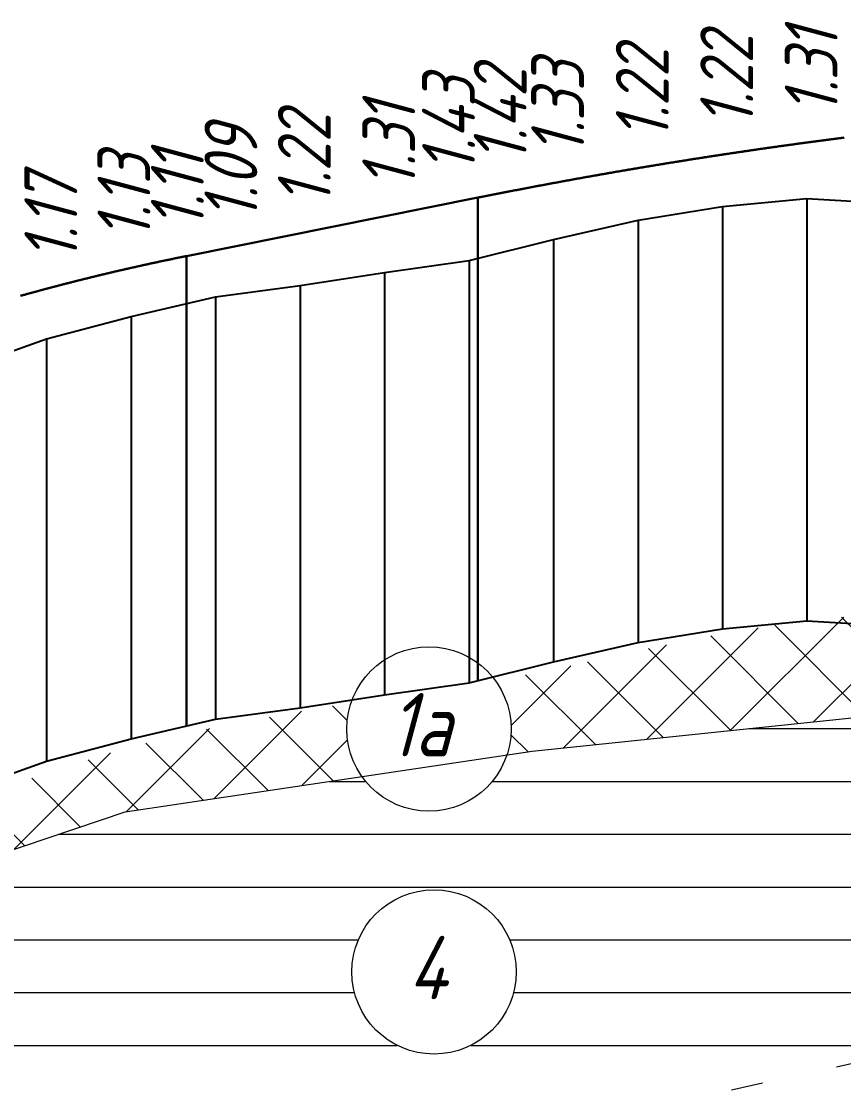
# Model space of a CAD drawing. Extents: x 2172 to 5772, y -842 to -248.
# Drawn here: x 3543.4 to 3582.3, y -482.2 to -431.9 of the extents above; entities that cross this region are included whole.
import ezdxf

# ---------------------------------------------------------------- set-up
doc = ezdxf.new("R2010")
doc.units = 0
doc.header["$MEASUREMENT"] = 0
doc.linetypes.add('CONTI', pattern=[0])
doc.linetypes.add('STROT', pattern=[1.7, 0.5, -1.2])
doc.layers.add('геология', color=7, linetype='CONTINUOUS', lineweight=20)
doc.layers.add('КРАСНЫЙ_ПРОФИЛЬ', color=1, linetype='CONTINUOUS', lineweight=30)
doc.layers.add('РАБОЧИЕ_ОТМЕТКИ', color=1, linetype='CONTINUOUS')
doc.layers.add('ЧЕРНЫЙ_ПРОФИЛЬ', color=7, linetype='CONTINUOUS')
doc.styles.add('ГОСТ', font='gost.TTF', dxfattribs={"oblique": 15, "height": 1})

msp = doc.modelspace()

# ---------------------------------------------------------------- hatches: boundary and pattern name
at = {"layer": 'геология', "linetype": 'Continuous'}
h = msp.add_hatch(dxfattribs=at)
h.set_pattern_fill('ANSI37', color=1, scale=20, style=0)
h.set_pattern_definition([(45, (2171.595959244836, -930.3739942693574), (-1.767766952966369, 1.767766952966369), []), (135, (2171.595959244836, -930.3739942693574), (-1.767766952966369, -1.767766952966369), [])])
h.paths.add_polyline_path([(3405.266979244836, -478.1816899998212), (3404.595959244836, -478.1330410498208), (3400.595959244836, -477.873041049821), (3396.595959244836, -477.7130410498212), (3396.595959244836, -486.3624414353653), (3405.266979244836, -485.2541899998209)])
h.paths.add_polyline_path([(3402.130971975199, -482.3379648031464), (3403.130971975199, -480.3379648031464), (3404.130971975199, -482.3379648031464)], flags=16)
h.paths.add_polyline_path([(3440.595959244836, -480.663041049821), (3436.595959244836, -480.643041049821), (3432.595959244836, -480.453041049821), (3428.595959244836, -480.2130410498212), (3424.595959244836, -479.8630410498208), (3420.595959244836, -479.4430410498207), (3416.595959244836, -479.183041049821), (3412.595959244836, -478.8130410498206), (3408.595959244836, -478.4230410498212), (3407.266979244836, -478.3266899998207), (3407.266979244836, -485.2541899998209), (3409.283704569588, -485.4767397499209), (3425.711407080658, -483.1588145671813)])
edge = h.paths.add_edge_path()
edge.add_arc((3443.903387339326, -483.4551840142339), 3.890410880645049, 132.660726402441, 180.0000000000017, ccw=False)
edge.add_line((3441.267027994384, -480.5942565029923), (3440.595959244836, -480.663041049821))
edge.add_line((3440.595959244836, -480.663041049821), (3425.711407080658, -483.1588145671813))
edge.add_line((3425.711407080658, -483.1588145671813), (3409.283704569588, -485.4767397499209))
edge.add_line((3409.283704569588, -485.4767397499209), (3420.784527473183, -486.7458789984448))
edge.add_line((3420.784527473183, -486.7458789984448), (3435.887831735205, -487.42003160069))
edge.add_line((3435.887831735205, -487.42003160069), (3442.449603800145, -487.0637585584891))
edge.add_arc((3443.903387339325, -483.4551840142339), 3.890410880644605, 180.0000000000008, 248.0570127374182, ccw=False)
edge = h.paths.add_edge_path()
edge.add_line((3464.948359244836, -478.887183049821), (3464.595959244836, -478.9030410498208))
edge.add_line((3464.595959244836, -478.9030410498208), (3460.595959244836, -479.3330410498211))
edge.add_line((3460.595959244836, -479.3330410498211), (3456.595959244836, -479.4230410498212))
edge.add_line((3456.595959244836, -479.4230410498212), (3452.595959244836, -479.6030410498211))
edge.add_line((3452.595959244836, -479.6030410498211), (3448.595959244836, -479.873041049821))
edge.add_line((3448.595959244836, -479.873041049821), (3445.918600629797, -480.1273901182499))
edge.add_arc((3443.903387339325, -483.4551840142335), 3.89041088064461, -7.617018127348274e-12, 58.802145706168574, ccw=False)
edge.add_arc((3443.903387339325, -483.4551840142345), 3.890410880644595, -61.841338698212326, 7.503331289626658e-12, ccw=False)
edge.add_line((3445.739329752336, -486.8851420717547), (3464.948359244836, -485.8421830498191))
edge.add_line((3464.948359244836, -485.8421830498191), (3464.948359244836, -478.887183049821))
h.paths.add_polyline_path([(3461.812351975199, -481.8904225330361), (3462.812351975199, -479.8904225330361), (3463.812351975199, -481.8904225330361)], flags=16)
h.paths.add_polyline_path([(3500.16716671681, -481.8014260150885), (3501.184682013046, -481.5816357129615), (3484.599211183237, -479.8839649782312), (3470.595959244836, -478.6580410498209), (3468.595959244836, -478.7230410498209), (3466.948359244836, -478.7971830498209), (3466.948359244836, -485.8421830498191), (3481.99119701448, -484.7836908851532)])
h.paths.add_polyline_path([(3525.200219244836, -476.3941144998207), (3525.200219244836, -473.6116144998209), (3524.595959244836, -473.7430410498209), (3520.595959244836, -474.4230410498212), (3516.595959244836, -474.703041049821), (3512.595959244836, -474.913041049821), (3508.595959244836, -475.2430410498209), (3504.595959244836, -475.913041049821), (3500.595959244836, -476.5930410498208), (3496.595959244836, -477.1130410498208), (3492.595959244836, -477.3630410498208), (3488.595959244836, -477.4830410498207), (3484.595959244836, -477.873041049821), (3480.595959244836, -478.3330410498211), (3476.595959244836, -478.4730410498209), (3472.595959244836, -478.5930410498208), (3470.595959244836, -478.6580410498209), (3484.599211183237, -479.8839649782312), (3501.184682013046, -481.5816357129615)])
edge = h.paths.add_edge_path()
edge.add_line((3548.314092563063, -469.3140602565363), (3559.52575637998, -467.6440213621786))
edge.add_arc((3562.697113533048, -465.3906260067379), 3.890410880644604, 179.9999999999992, 215.3955478876504, ccw=False)
edge.add_arc((3562.697113533047, -465.3906260067357), 3.89041088064414, 161.1488698633117, 180.0000000000318, ccw=False)
edge.add_line((3559.015379247028, -464.1335939994319), (3556.595959244836, -464.5630410498211))
edge.add_line((3556.595959244836, -464.5630410498211), (3552.595959244836, -465.3030410498209))
edge.add_line((3552.595959244836, -465.3030410498209), (3548.595959244836, -466.2130410498212))
edge.add_line((3548.595959244836, -466.2130410498212), (3544.595959244836, -467.4730410498209))
edge.add_line((3544.595959244836, -467.4730410498209), (3540.595959244836, -468.8830410498213))
edge.add_line((3540.595959244836, -468.8830410498213), (3536.595959244836, -470.4230410498212))
edge.add_line((3536.595959244836, -470.4230410498212), (3532.595959244836, -471.7930410498211))
edge.add_line((3532.595959244836, -471.7930410498211), (3528.595959244836, -472.873041049821))
edge.add_line((3528.595959244836, -472.873041049821), (3526.200219244836, -473.3941144998207))
edge.add_line((3526.200219244836, -473.3941144998207), (3527.200219244836, -473.3941144998207))
edge.add_line((3527.200219244836, -473.3941144998207), (3527.200219244836, -476.3941144998207))
edge.add_line((3527.200219244836, -476.3941144998207), (3548.314092563063, -469.3140602565363))
edge = h.paths.add_edge_path()
edge.add_line((3585.881899244836, -460.5316745498212), (3586.881899244836, -460.5316745498212))
edge.add_line((3586.881899244836, -460.5316745498212), (3584.595959244836, -459.9030410498208))
edge.add_line((3584.595959244836, -459.9030410498208), (3580.595959244836, -460.2330410498207))
edge.add_line((3580.595959244836, -460.2330410498207), (3576.595959244836, -460.873041049821))
edge.add_line((3576.595959244836, -460.873041049821), (3572.595959244836, -461.6730410498212))
edge.add_line((3572.595959244836, -461.6730410498212), (3568.595959244836, -462.5830410498211))
edge.add_line((3568.595959244836, -462.5830410498211), (3565.827963166865, -463.0812803438557))
edge.add_arc((3562.697113533048, -465.3906260067365), 3.890410880644608, -2.091837814077735e-11, 36.412852577754904, ccw=False)
edge.add_arc((3562.697113533047, -465.3906260067403), 3.890410880645504, -18.451092617890993, 3.5981884138891473e-11, ccw=False)
edge.add_line((3566.387534571732, -466.6219218190772), (3567.585893768735, -466.4434196358961))
edge.add_line((3567.585893768735, -466.4434196358961), (3585.881899244836, -464.5316745498212))
edge.add_line((3585.881899244836, -464.5316745498212), (3585.881899244836, -460.5316745498212))
h.paths.add_polyline_path([(3634.595959244836, -458.3480410498209), (3632.595959244836, -458.4630410498212), (3628.595959244836, -458.683041049821), (3624.595959244836, -458.9830410498207), (3620.595959244836, -459.0430410498211), (3616.595959244836, -459.0130410498209), (3612.595959244836, -459.0530410498209), (3608.595959244836, -458.8030410498209), (3604.595959244836, -458.9830410498207), (3600.595959244836, -459.0230410498211), (3596.595959244836, -459.1330410498213), (3592.595959244836, -459.913041049821), (3588.595959244836, -461.0030410498211), (3587.881899244836, -460.8066745498209), (3587.881899244836, -464.5316745498208), (3597.88417471176, -463.5186321709371), (3610.13813682649, -463.4158389539007)])
h.paths.add_polyline_path([(3645.467619244837, -457.6543244498207), (3644.595959244836, -457.663041049821), (3640.595959244836, -457.8630410498208), (3636.595959244836, -458.2330410498207), (3634.595959244836, -458.3480410498209), (3610.13813682649, -463.4158389539007), (3645.467619244837, -467.6443244498209)])
edge = h.paths.add_edge_path(flags=16)
edge.add_arc((3638.824192431525, -462.307321337234), 3.890410880644595, 0, 360)
h.paths.add_polyline_path([(3706.049759244836, -458.3584620498209), (3704.595959244836, -458.2930410498211), (3700.595959244836, -458.143041049821), (3696.595959244836, -458.0030410498211), (3692.595959244836, -457.893041049821), (3688.595959244836, -458.0630410498211), (3684.595959244836, -458.0330410498209), (3680.595959244836, -457.893041049821), (3676.595959244836, -458.0230410498211), (3672.595959244836, -458.163041049821), (3668.595959244836, -458.183041049821), (3664.595959244836, -458.0830410498211), (3660.595959244836, -458.1130410498208), (3656.595959244836, -457.953041049821), (3652.595959244836, -457.663041049821), (3648.595959244836, -457.623041049821), (3647.467619244837, -457.6343244498212), (3647.467619244837, -467.6443244498209), (3706.049759244836, -467.403462049821)])
edge = h.paths.add_edge_path(flags=16)
edge.add_arc((3683.60395167425, -462.7801484565994), 3.890410880644595, 0, 360)
h.paths.add_polyline_path([(3720.595959244836, -459.0930410498208), (3716.595959244836, -458.8230410498209), (3712.595959244836, -458.6930410498207), (3708.595959244836, -458.4730410498209), (3708.049759244836, -458.448462049821), (3708.049759244836, -467.403462049821), (3734.614920244831, -466.6760037975619), (3747.858181346719, -465.0015559511012)])
edge = h.paths.add_edge_path()
edge.add_arc((3752.214261147659, -460.6393792551826), 3.890410880643685, 0, 180, ccw=False)
edge.add_arc((3752.214261147659, -460.6393792551833), 3.89041088064414, -85.46142147417572, 1.0913936421275139e-11, ccw=False)
edge.add_line((3752.522110623317, -464.5175908946599), (3763.327421708334, -463.7493780265404))
edge.add_line((3763.327421708334, -463.7493780265404), (3763.327421708334, -463.5741399059898))
edge.add_line((3763.327421708334, -463.5741399059898), (3765.327421708334, -463.5741399059898))
edge.add_line((3765.327421708334, -463.5741399059898), (3765.327421708334, -463.6148610036912))
edge.add_line((3765.327421708334, -463.6148610036912), (3766.253939244836, -463.5413147498211))
edge.add_line((3766.253939244836, -463.5413147498211), (3766.253939244836, -455.7263147498211))
edge.add_line((3766.253939244836, -455.7263147498211), (3764.595959244836, -456.0330410498209))
edge.add_line((3764.595959244836, -456.0330410498209), (3760.595959244836, -456.453041049821))
edge.add_line((3760.595959244836, -456.453041049821), (3756.595959244836, -456.3030410498209))
edge.add_line((3756.595959244836, -456.3030410498209), (3752.595959244836, -456.4230410498212))
edge.add_line((3752.595959244836, -456.4230410498212), (3748.595959244836, -456.893041049821))
edge.add_line((3748.595959244836, -456.893041049821), (3744.595959244836, -457.6030410498211))
edge.add_line((3744.595959244836, -457.6030410498211), (3740.595959244836, -458.6730410498212))
edge.add_line((3740.595959244836, -458.6730410498212), (3736.595959244836, -459.3630410498208))
edge.add_line((3736.595959244836, -459.3630410498208), (3732.595959244836, -459.453041049821))
edge.add_line((3732.595959244836, -459.453041049821), (3728.595959244836, -459.413041049821))
edge.add_line((3728.595959244836, -459.413041049821), (3724.595959244836, -459.393041049821))
edge.add_line((3724.595959244836, -459.393041049821), (3720.595959244836, -459.0930410498208))
edge.add_line((3720.595959244836, -459.0930410498208), (3747.858181346719, -465.0015559511012))
edge.add_line((3747.858181346719, -465.0015559511012), (3752.223461466872, -464.6550433517355))
edge.add_line((3752.223461466872, -464.6550433517355), (3752.214261147659, -464.5297901358272))
edge.add_arc((3752.21426114766, -460.639379255183), 3.89041088064414, 179.9999999999933, 269.9999999999933, ccw=False)
h.paths.add_polyline_path([(3813.72405150612, -455.3820185126356), (3812.595959244836, -455.413041049821), (3808.595959244836, -455.433041049821), (3804.595959244836, -455.2130410498212), (3800.595959244836, -454.8530410498211), (3796.595959244836, -454.4930410498209), (3792.595959244836, -454.183041049821), (3788.595959244836, -454.0030410498211), (3784.595959244836, -453.913041049821), (3780.595959244836, -454.0530410498209), (3776.595959244836, -454.4630410498212), (3772.595959244836, -454.9230410498212), (3768.595959244836, -455.2930410498211), (3767.253939244836, -455.5413147498211), (3768.253939244836, -455.5413147498211), (3768.253939244836, -463.5413147498211), (3780.697040378689, -462.7014000229392)])
edge = h.paths.add_edge_path(flags=16)
edge.add_arc((3782.489552502429, -458.0649566283755), 3.890410880644595, 0, 360)
edge = h.paths.add_edge_path()
edge.add_arc((3854.726248115077, -455.4518457332789), 3.890410880645049, 135.3689119119537, 179.9999999999849, ccw=False)
edge.add_line((3851.95765681826, -452.718679245223), (3848.595959244836, -452.643041049821))
edge.add_line((3848.595959244836, -452.643041049821), (3844.595959244836, -452.6030410498211))
edge.add_line((3844.595959244836, -452.6030410498211), (3840.595959244836, -452.9030410498208))
edge.add_line((3840.595959244836, -452.9030410498208), (3836.595959244836, -453.893041049821))
edge.add_line((3836.595959244836, -453.893041049821), (3832.595959244836, -454.5730410498209))
edge.add_line((3832.595959244836, -454.5730410498209), (3828.595959244836, -454.9630410498212))
edge.add_line((3828.595959244836, -454.9630410498212), (3826.149659244837, -455.109819049821))
edge.add_line((3826.149659244837, -455.109819049821), (3826.149659244837, -460.1698190498209))
edge.add_line((3826.149659244837, -460.1698190498209), (3841.286910427423, -458.3038150282919))
edge.add_line((3841.286910427423, -458.3038150282919), (3852.175767654233, -458.3895908275786))
edge.add_arc((3854.726248115077, -455.4518457332767), 3.890410880645071, 180.0000000000167, 229.0362612490438, ccw=False)
edge = h.paths.add_edge_path()
edge.add_line((3884.301839244836, -455.2761291498209), (3880.595959244836, -455.0630410498206))
edge.add_line((3880.595959244836, -455.0630410498206), (3876.595959244836, -454.933041049821))
edge.add_line((3876.595959244836, -454.933041049821), (3872.595959244836, -454.643041049821))
edge.add_line((3872.595959244836, -454.643041049821), (3868.595959244836, -454.1730410498212))
edge.add_line((3868.595959244836, -454.1730410498212), (3864.595959244836, -453.4430410498207))
edge.add_line((3864.595959244836, -453.4430410498207), (3860.595959244836, -453.0530410498209))
edge.add_line((3860.595959244836, -453.0530410498209), (3857.719504387871, -452.9667474041121))
edge.add_arc((3854.726248115078, -455.4518457332786), 3.890410880645057, 1.0118128557223827e-11, 39.70055628578791, ccw=False)
edge.add_arc((3854.726248115077, -455.4518457332768), 3.890410880645504, 310.0610747653148, 359.9999999999841, ccw=False)
edge.add_line((3857.230131395185, -458.4294060332277), (3860.233898669774, -458.4530678862102))
edge.add_line((3860.233898669774, -458.4530678862102), (3884.301839244836, -459.3265703498209))
edge.add_line((3884.301839244836, -459.3265703498209), (3884.301839244836, -455.2761291498209))
h.paths.add_polyline_path([(3824.149659244837, -455.2063882998209), (3820.595959244836, -455.2330410498207), (3816.595959244836, -455.3030410498209), (3813.72405150612, -455.3820185126356), (3780.697040378689, -462.7014000229392), (3799.733131681287, -461.2905542881017), (3824.149659244837, -460.1698190498209)])
edge = h.paths.add_edge_path()
edge.add_arc((3913.202360415091, -457.5850063521868), 3.890410880645959, 151.5536274741631, 179.9999999999573, ccw=False)
edge.add_line((3909.781664762662, -455.7318635962984), (3908.595959244836, -455.8830410498213))
edge.add_line((3908.595959244836, -455.8830410498213), (3904.595959244836, -456.0030410498211))
edge.add_line((3904.595959244836, -456.0030410498211), (3900.595959244836, -455.8030410498209))
edge.add_line((3900.595959244836, -455.8030410498209), (3896.595959244836, -455.6330410498208))
edge.add_line((3896.595959244836, -455.6330410498208), (3892.595959244836, -455.5930410498208))
edge.add_line((3892.595959244836, -455.5930410498208), (3888.595959244836, -455.4830410498207))
edge.add_line((3888.595959244836, -455.4830410498207), (3886.301839244836, -455.3740703498211))
edge.add_line((3886.301839244836, -455.3740703498211), (3886.301839244838, -459.3265703498209))
edge.add_line((3886.301839244838, -459.3265703498209), (3909.966816776172, -459.7452272160981))
edge.add_arc((3913.20236041509, -457.5850063521827), 3.890410880644597, 180.0000000000167, 213.7291793922433, ccw=False)
edge = h.paths.add_edge_path()
edge.add_line((3944.168619244836, -454.534879099821), (3940.595959244836, -454.3830410498208))
edge.add_line((3940.595959244836, -454.3830410498208), (3936.595959244836, -454.4730410498209))
edge.add_line((3936.595959244836, -454.4730410498209), (3932.595959244836, -454.5430410498211))
edge.add_line((3932.595959244836, -454.5430410498211), (3928.595959244836, -454.6530410498208))
edge.add_line((3928.595959244836, -454.6530410498208), (3924.595959244836, -455.0130410498209))
edge.add_line((3924.595959244836, -455.0130410498209), (3920.595959244836, -455.0230410498211))
edge.add_line((3920.595959244836, -455.0230410498211), (3916.595959244836, -455.0530410498209))
edge.add_line((3916.595959244836, -455.0530410498209), (3916.184012322408, -455.0859968036152))
edge.add_arc((3913.202360415091, -457.5850063521833), 3.890410880645059, -8.412825991399586e-12, 39.96735627512078, ccw=False)
edge.add_arc((3913.202360415091, -457.5850063521825), 3.890410880645049, 331.009966343258, 359.9999999999799, ccw=False)
edge.add_line((3916.60531846881, -459.4705230731038), (3944.168619244836, -457.6060120998209))
edge.add_line((3944.168619244836, -457.6060120998209), (3944.168619244836, -454.534879099821))
h.paths.add_polyline_path([(3955.822398472535, -455.7395527764525), (3952.595959244836, -455.433041049821), (3948.595959244836, -454.9230410498212), (3946.168619244836, -454.6985120998211), (3946.168619244836, -457.6060120998209), (3960.494782736534, -459.3202079829825), (3972.663879315513, -460.8100788419579)])
edge = h.paths.add_edge_path()
edge.add_line((3976.595959244836, -458.2330410498207), (3972.595959244836, -457.183041049821))
edge.add_line((3972.595959244836, -457.183041049821), (3968.595959244836, -456.9430410498207))
edge.add_line((3968.595959244836, -456.9430410498207), (3964.595959244836, -456.5130410498209))
edge.add_line((3964.595959244836, -456.5130410498209), (3960.595959244836, -456.0030410498211))
edge.add_line((3960.595959244836, -456.0030410498211), (3956.595959244836, -455.8130410498211))
edge.add_line((3956.595959244836, -455.8130410498211), (3955.822398472535, -455.7395527764525))
edge.add_line((3955.822398472535, -455.7395527764525), (3972.663879315513, -460.8100788419579))
edge.add_line((3972.663879315513, -460.8100788419579), (3978.252204039894, -462.8621395892087))
edge.add_arc((3982.017092933802, -461.8818802170204), 3.890410880644142, 180.0000000000595, 194.5940038209968, ccw=False)
edge.add_arc((3982.017092933803, -461.8818802170251), 3.890410880645049, 132.0532115606375, 179.9999999999908, ccw=False)
edge.add_line((3979.411216015804, -458.9931603779823), (3976.595959244836, -458.2330410498207))
edge = h.paths.add_edge_path()
edge.add_line((4000.595959244836, -466.7230410498209), (3996.595959244836, -465.3930410498206))
edge.add_line((3996.595959244836, -465.3930410498206), (3992.595959244836, -463.9430410498212))
edge.add_line((3992.595959244836, -463.9430410498212), (3988.595959244838, -462.1930410498212))
edge.add_line((3988.595959244838, -462.1930410498212), (3985.816784550441, -461.0466314883829))
edge.add_arc((3982.017092933805, -461.8818802170254), 3.890410880644142, 1.3415046851150692e-11, 12.39758847572881, ccw=False)
edge.add_arc((3982.017092933805, -461.8818802170247), 3.890410880644595, -54.9209782933076, 3.410605131648481e-12, ccw=False)
edge.add_line((3984.252934070815, -465.0656376245997), (4002.839259244836, -471.8906290498207))
edge.add_line((4002.839259244836, -471.8906290498207), (4002.839259244836, -467.8906290498207))
edge.add_line((4002.839259244836, -467.8906290498207), (4003.839259244836, -467.8906290498207))
edge.add_line((4003.839259244836, -467.8906290498207), (4000.595959244836, -466.7230410498209))
edge = h.paths.add_edge_path()
edge.add_line((4020.595959244836, -473.9830410498207), (4016.595959244851, -472.5330410498264))
edge.add_line((4016.595959244851, -472.5330410498264), (4012.595959244836, -471.0730410498209))
edge.add_line((4012.595959244836, -471.0730410498209), (4008.595959244836, -469.7530410498211))
edge.add_line((4008.595959244836, -469.7530410498211), (4004.839259244836, -468.2597527998209))
edge.add_line((4004.839259244836, -468.2597527998209), (4004.839259244836, -471.8906290498207))
edge.add_line((4004.839259244836, -471.8906290498207), (4021.016718173161, -478.0785823581791))
edge.add_line((4021.016718173161, -478.0785823581791), (4035.656061439115, -482.0905624260849))
edge.add_line((4035.656061439115, -482.0905624260849), (4038.622816718002, -483.6037610619537))
edge.add_arc((4042.418364381165, -482.7498788939112), 3.890410880645506, 180.0000000000117, 192.6787159699941, ccw=False)
edge.add_arc((4042.418364381165, -482.7498788939124), 3.890410880645504, 125.22494371039619, 179.9999999999933, ccw=False)
edge.add_line((4040.174422048891, -479.571826089179), (4036.595959244836, -478.373041049821))
edge.add_line((4036.595959244836, -478.373041049821), (4032.595959244836, -477.4030410498203))
edge.add_line((4032.595959244836, -477.4030410498203), (4028.595959244836, -476.393041049821))
edge.add_line((4028.595959244836, -476.393041049821), (4024.595959244836, -475.2730410498211))
edge.add_line((4024.595959244836, -475.2730410498211), (4020.595959244836, -473.9830410498207))
edge = h.paths.add_edge_path()
edge.add_line((4064.595959244836, -488.6330410498213), (4060.595959244838, -487.1530410498199))
edge.add_line((4060.595959244838, -487.1530410498199), (4056.595959244838, -485.6430410498215))
edge.add_line((4056.595959244838, -485.6430410498215), (4052.595959244836, -484.1930410498212))
edge.add_line((4052.595959244836, -484.1930410498212), (4048.595959244836, -483.0030410498211))
edge.add_line((4048.595959244836, -483.0030410498211), (4046.268913956645, -482.1943928121746))
edge.add_arc((4042.418364381163, -482.7498788939239), 3.890410880646868, 1.758166945364792e-10, 8.208941618598374, ccw=False)
edge.add_arc((4042.418364381165, -482.7498788939108), 3.890410880645504, 293.2734175151377, 359.99999999998323, ccw=False)
edge.add_line((4043.955540980411, -486.3237262497692), (4068.765279244837, -498.977975949821))
edge.add_line((4068.765279244837, -498.977975949821), (4068.765279244837, -489.8454759498209))
edge.add_line((4068.765279244837, -489.8454759498209), (4068.595959244836, -489.8230410498209))
edge.add_line((4068.595959244836, -489.8230410498209), (4064.595959244836, -488.6330410498213))
h.paths.add_polyline_path([(4080.595959244836, -491.4360120572402), (4077.815959244836, -489.3520053770002), (4072.595959244836, -489.9046221657102), (4070.765279244837, -490.1104759498212), (4070.765279244837, -498.9779759498206), (4080.815959244836, -500.7791209478137)])
h.paths.add_polyline_path([(4120.595959244836, -507.9230410498212), (4117.295361053011, -507.3619393572108), (4090.344469183021, -503.6785930211208), (4099.366628597169, -506.4873238994442), (4123.941777988935, -511.8004094063363), (4145.460039244836, -514.4014025096749), (4145.460039244836, -512.4451981301127), (4144.595959244836, -512.4830410498207), (4144.391696372621, -512.4621041054188), (4144.391696372621, -513.4636559206338), (4142.391696372621, -513.4636559206338), (4142.391696372621, -512.2571041054189), (4140.595959244836, -512.0730410498209), (4136.595959244836, -511.0430410498211), (4132.595959244836, -509.6330410498213), (4128.595959244836, -508.873041049821), (4124.595959244834, -508.3930410498206)])
h.paths.add_polyline_path([(4005.515333133171, -475.7386718086545), (4014.253994039684, -475.7386718086545), (4014.253994039684, -471.235455225381), (4005.515333133171, -471.235455225381)], flags=17)
h.paths.add_polyline_path([(4005.515333133171, -472.7106798069153), (4014.253994039684, -472.7106798069153), (4014.253994039684, -468.2074632236418), (4005.515333133171, -468.2074632236418)])
h.paths.add_polyline_path([(4071.440817035958, -503.1074413528568), (4079.537808069403, -503.1074413528568), (4079.537808069403, -498.6010081863092), (4071.440817035958, -498.6010081863092)])
h.paths.add_polyline_path([(4071.440242448698, -499.8072623816042), (4080.180550136896, -499.8072623816042), (4080.180550136896, -495.3008292150571), (4071.440242448698, -495.3008292150571)], flags=17)
h.paths.add_polyline_path([(4133.098274170738, -513.9701603572676), (4142.267459628771, -513.9701603572676), (4142.267459628771, -509.4637271907204), (4133.098274170738, -509.4637271907204)], flags=17)
h.paths.add_polyline_path([(4084.595959244836, -495.373141686424), (4082.175959244836, -492.9911782607675), (4082.175959244836, -501.1356157758628), (4090.344469183021, -503.6785930211208), (4108.33238159813, -506.1369796158099), (4104.59595924484, -505.0170624525863), (4100.595959244836, -503.6713466043082), (4096.595959244837, -502.3274928617279), (4092.595959244836, -500.6155787413954), (4088.595959244838, -498.1620977525084)])
h.paths.add_polyline_path([(4081.855959244836, -492.6762078904329), (4080.815959244836, -491.6525541868442), (4080.815959244836, -500.7791209478137), (4081.322309768873, -500.8698621427975), (4081.855959244836, -501.0359950709062)])
h.paths.add_polyline_path([(4082.175959244836, -492.9911782607679), (4081.855959244837, -492.6762078904341), (4081.855959244836, -501.0359950709067), (4082.175959244836, -501.1356157758628)])
h = msp.add_hatch(dxfattribs=at)
h.set_pattern_fill('ANSI31', scale=20, angle=135, style=0)
h.set_pattern_definition([(180, (2171.595959244836, -930.3739942693574), (-4.440892098500626e-16, -2.5), [])])
h.paths.add_polyline_path([(3766.253939244836, -468.5413147498211), (3734.614920244831, -466.6760037975619), (3708.049759244836, -467.403462049821), (3708.049759244837, -478.403462049821), (3712.857881551985, -480.2322225168396), (3766.253939244836, -477.5413147498211)])
h.paths.add_polyline_path([(3748.537557642348, -472.8862458961976, -1), (3756.318379403636, -472.8862458961976, -1)], flags=16)
h.paths.add_polyline_path([(3766.253939244836, -477.5413147498211), (3712.857881551985, -480.2322225168396), (3766.253939244836, -500.5413147498211)])
h.paths.add_polyline_path([(3763.327421708334, -485.4496095288132), (3763.327421708334, -483.4496095288132), (3765.327421708334, -483.4496095288132), (3765.327421708334, -485.4496095288132)], flags=16)
h.paths.add_polyline_path([(3763.327421708334, -493.4104554065207), (3765.327421708334, -493.4104554065207), (3765.327421708334, -495.4104554065207), (3763.327421708334, -495.4104554065207)], flags=16)
h.paths.add_polyline_path([(3706.049759244836, -467.403462049821), (3647.467619244837, -467.6443244498209), (3647.467619244837, -477.6443244498209), (3706.049759244836, -478.403462049821)])
h.paths.add_polyline_path([(3679.797248805397, -473.0053567883583, -1), (3687.578070566686, -473.0053567883583, -1)], flags=16)
h.paths.add_polyline_path([(3703.123241708336, -473.1998997503556), (3703.123241708336, -471.1998997503556), (3705.123241708336, -471.1998997503556), (3705.123241708336, -473.1998997503556)], flags=16)
h.paths.add_polyline_path([(3645.467619244837, -467.6443244498209), (3610.13813682649, -463.4158389539007), (3597.88417471176, -463.5186321709371), (3587.881899244836, -464.5316745498212), (3587.881899244837, -480.5316745498208), (3645.467619244837, -477.6443244498209)])
h.paths.add_polyline_path([(3642.549332792161, -473.5791668069955, -1), (3634.768511030872, -473.5791668069955, -1)], flags=16)
h.paths.add_polyline_path([(3585.881899244836, -464.5316745498212), (3567.585893768735, -466.4434196358961), (3566.387534571732, -466.6219218190768, -0.6137216079614687), (3559.52575637998, -467.6440213621786), (3548.314092563063, -469.3140602565363), (3527.200219244836, -476.3941144998207), (3527.200219244837, -493.3941144998207), (3585.881899244836, -480.5316745498212)])
h.paths.add_polyline_path([(3559.048886298639, -476.8932828551842, -1), (3566.82970805993, -476.8932828551842, -1)], flags=16)
h.paths.add_polyline_path([(3525.200219244836, -476.3941144998207), (3500.16716671681, -481.8014260150885), (3481.99119701448, -484.7836908851532), (3466.948359244836, -485.8421830498191), (3466.948359244837, -498.842183049821), (3525.200219244836, -493.3941144998207)])
h.paths.add_polyline_path([(3464.948359244836, -485.8421830498191), (3445.739329752336, -486.8851420717547, -0.2221600325890052), (3442.449603800145, -487.0637585584891), (3435.887831735205, -487.42003160069), (3420.784527473183, -486.7458789984448), (3407.266979244836, -485.2541899998209), (3407.266979244837, -498.2541899998209), (3464.948359244836, -498.842183049821)])
h.paths.add_polyline_path([(3447.903757604521, -493.1324180395104, -1), (3440.122935843231, -493.1324180395104, -1)], flags=16)
h.paths.add_polyline_path([(3405.266979244836, -485.2541899998209), (3396.595959244836, -486.3624414353653), (3396.595959244836, -499.7429525784537), (3405.266979244836, -498.2541899998209)])
h.paths.add_polyline_path([(3750.442183954394, -474.9353305741611), (3754.677628277632, -474.9353305741611), (3754.677628277632, -470.432113990887), (3750.442183954394, -470.432113990887)], flags=8)
h.paths.add_polyline_path([(3708.725297035959, -479.1369240756462), (3717.465604724155, -479.1369240756462), (3717.465604724155, -474.6304909090986), (3708.725297035959, -474.6304909090986)], flags=24)
h.paths.add_polyline_path([(3703.573193745373, -483.124286048931), (3713.171256973241, -483.124286048931), (3713.171256973241, -478.6178528823839), (3703.573193745373, -478.6178528823839)], flags=9)
h.paths.add_polyline_path([(3708.724722448698, -468.2124176939615), (3717.465030136895, -468.2124176939615), (3717.465030136895, -463.7059845274143), (3708.724722448698, -463.7059845274143)], flags=9)
h.paths.add_polyline_path([(3755.356295648447, -495.9169598431545), (3764.525481106481, -495.9169598431545), (3764.525481106481, -491.4105266766069), (3755.356295648447, -491.4105266766069)], flags=24)
h.paths.add_polyline_path([(3755.356295648447, -485.956113965447), (3764.311042221563, -485.956113965447), (3764.311042221563, -481.4496807988994), (3755.356295648447, -481.4496807988994)], flags=24)
h.paths.add_polyline_path([(3695.152115648447, -473.7064041869894), (3704.321301106482, -473.7064041869894), (3704.321301106482, -469.1999710204418), (3695.152115648447, -469.1999710204418)], flags=24)
h.paths.add_polyline_path([(3681.701875117442, -475.0544414663218), (3685.937319440682, -475.0544414663218), (3685.937319440682, -470.5512248830482), (3681.701875117442, -470.5512248830482)], flags=8)
h.paths.add_polyline_path([(3648.143157035958, -478.3777864756462), (3656.883464724155, -478.3777864756462), (3656.883464724155, -473.8713533090986), (3648.143157035958, -473.8713533090986)], flags=25)
h.paths.add_polyline_path([(3648.143693133172, -468.3786202887718), (3656.239037384928, -468.3786202887718), (3656.239037384928, -463.8754037054982), (3648.143693133172, -463.8754037054982)], flags=9)
h.paths.add_polyline_path([(3636.673137342919, -475.628251484959), (3640.908581666155, -475.628251484959), (3640.908581666155, -471.1250349016855), (3636.673137342919, -471.1250349016855)], flags=8)
h.paths.add_polyline_path([(3588.557437035958, -481.2651365756465), (3597.297744724156, -481.2651365756465), (3597.297744724156, -476.7587034090984), (3588.557437035958, -476.7587034090984)], flags=9)
h.paths.add_polyline_path([(3588.557973133171, -465.3252810656459), (3597.296634039683, -465.3252810656459), (3597.296634039683, -460.8220644823718), (3588.557973133171, -460.8220644823718)], flags=9)
h.paths.add_polyline_path([(3560.953512610686, -478.9423675331473), (3565.188956933924, -478.9423675331473), (3565.188956933924, -474.4391509498737), (3560.953512610686, -474.4391509498737)], flags=8)
h.paths.add_polyline_path([(3527.875757035958, -494.127576525646), (3536.616064724156, -494.127576525646), (3536.616064724156, -489.6211433590988), (3527.875757035958, -489.6211433590988)], flags=9)
h.paths.add_polyline_path([(3527.876293133171, -477.6194146824228), (3536.400515154765, -477.6194146824228), (3536.400515154765, -473.1161980991492), (3527.876293133171, -473.1161980991492)], flags=24)
h.paths.add_polyline_path([(3467.623897035958, -499.5756450756462), (3476.364204724156, -499.5756450756462), (3476.364204724156, -495.0692119090986), (3467.623897035958, -495.0692119090986)], flags=9)
h.paths.add_polyline_path([(3467.624433133171, -486.5931688084383), (3476.363094039683, -486.5931688084383), (3476.363094039683, -482.0899522251648), (3467.624433133171, -482.0899522251648)], flags=24)
h.paths.add_polyline_path([(3442.027562155277, -495.1815027174739), (3446.263006478515, -495.1815027174739), (3446.263006478515, -490.6782861342003), (3442.027562155277, -490.6782861342003)], flags=8)
h.paths.add_polyline_path([(3407.942517035958, -498.9876520256462), (3416.682824724156, -498.9876520256462), (3416.682824724156, -494.4812188590986), (3407.942517035958, -494.4812188590986)], flags=9)

# ---------------------------------------------------------------- linework, layer by layer
at = {"layer": 'геология', "color": 7, "linetype": 'Continuous'}
for p, q in [((3567.585893768735, -466.4434196358961), (3585.881899244836, -464.5316745498212)), ((3548.314092563063, -469.3140602565363), (3567.585893768735, -466.4434196358961)), ((3527.200219244836, -476.3941144998207), (3548.314092563063, -469.3140602565363))]:
    msp.add_line(p, q, dxfattribs=at)
at = {"layer": 'геология', "color": 7, "linetype": 'STROT', "ltscale": 3}
msp.add_line((3527.200219244837, -493.3941144998207), (3585.881899244836, -480.5316745498212), dxfattribs=at)
at = {"layer": 'геология', "color": 7, "linetype": 'Continuous'}
for centre in [(3562.697113533048, -465.3906260067379), (3562.939297179284, -476.8932828551842)]:
    msp.add_circle(centre, 3.890410880644855, dxfattribs=at)
at = {"layer": 'КРАСНЫЙ_ПРОФИЛЬ'}
for p, q in [((3551.21387024432, -442.99603886452), (3565.017345344253, -440.2281058963031)), ((3565.017345344253, -440.2281058963031), (3565.017345344253, -463.0643620710011)), ((3551.21387024432, -442.99603886452), (3551.21387024432, -465.213373838423))]:
    msp.add_line(p, q, dxfattribs=at)
for points in [[(3565.017345344253, -440.2281058963031), (3565.057291419274, -440.220099111501), (3565.097237494295, -440.212099079107), (3565.137183569315, -440.2041057991219), (3565.177129644336, -440.1961192715451), (3565.217075719357, -440.1881394963771), (3565.257021794378, -440.1801664736181), (3565.296967869398, -440.172200203267), (3565.336913944419, -440.164240685325), (3565.376860019439, -440.1562879197909), (3565.41680609446, -440.148341906666), (3565.456752169481, -440.1404026459491), (3565.496698244502, -440.1324701376411), (3565.536644319523, -440.124544381742), (3565.576590394543, -440.116625378251), (3565.616536469564, -440.1087131271679), (3565.656482544584, -440.100807628495), (3565.696428619605, -440.092908882229), (3565.736374694626, -440.085016888373), (3565.776320769647, -440.077131646925), (3565.816266844668, -440.069253157885), (3565.856212919688, -440.0613814212541), (3565.896158994709, -440.0535164370319), (3565.936105069729, -440.0456582052179), (3565.97605114475, -440.037806725813), (3566.015997219772, -440.0299619988159), (3566.055943294791, -440.0221240242281), (3566.095889369812, -440.0142928020491), (3566.135835444833, -440.006468332278), (3566.175781519853, -439.9986506149151), (3566.215727594874, -439.9908396499609), (3566.255673669895, -439.983035437416), (3566.295619744915, -439.9752379772799), (3566.335565819936, -439.967447269551), (3566.375511894958, -439.9596633142319), (3566.415457969978, -439.9518861113211), (3566.455404044998, -439.9441156608179), (3566.495350120019, -439.936351962725), (3566.53529619504, -439.928595017039), (3566.57524227006, -439.920844823763), (3566.615188345081, -439.9131013828951), (3566.655134420103, -439.9053646944351), (3566.695080495122, -439.8976347583839), (3566.735026570143, -439.889911574742), (3566.774972645164, -439.8821951435079), (3566.814918720185, -439.874485464682), (3566.854864795205, -439.8667825382661), (3566.894810870226, -439.8590863642571), (3566.934756945247, -439.8513969426581), (3566.974703020267, -439.843714273467), (3567.014649095288, -439.836038356684), (3567.054595170309, -439.8283691923111), (3567.09454124533, -439.8207067803451), (3567.13448732035, -439.813051120788), (3567.174433395371, -439.80540221364), (3567.214379470392, -439.7977600589011), (3567.254325545412, -439.79012465657), (3567.294271620433, -439.7824960066471), (3567.334217695454, -439.774874109133), (3567.374163770474, -439.7672589640281), (3567.414109845495, -439.7596505713309), (3567.454055920516, -439.752048931043), (3567.494001995537, -439.7444540431629), (3567.533948070557, -439.7368659076919), (3567.573894145578, -439.72928452463), (3567.613840220598, -439.7217098939759), (3567.653786295619, -439.71414201573), (3567.69373237064, -439.706580889894), (3567.733678445661, -439.699026516465), (3567.773624520681, -439.6914788954459), (3567.813570595702, -439.683938026835), (3567.853516670723, -439.676403910632), (3567.893462745743, -439.668876546838), (3567.933408820764, -439.661355935453), (3567.973354895785, -439.6538420764759), (3568.013300970806, -439.6463349699079), (3568.053247045827, -439.638834615748), (3568.093193120847, -439.6313410139969), (3568.133139195868, -439.6238541646539), (3568.173085270888, -439.61637406772), (3568.213031345909, -439.6089007231949), (3568.25297742093, -439.6014341310779), (3568.29292349595, -439.5939742913699), (3568.332869570972, -439.5865212040701), (3568.372815645992, -439.5790748691791), (3568.412761721012, -439.5716352866959), (3568.452707796033, -439.5642024566221), (3568.492653871054, -439.556776378957), (3568.499252804703, -439.55555027016), (3568.532599946074, -439.5493570537001), (3568.572546021095, -439.541944480852), (3568.612492096117, -439.5345386604122), (3568.652438171136, -439.527139592381), (3568.692384246157, -439.5197472767582), (3568.732330321178, -439.5123617135441), (3568.772276396199, -439.5049829027389), (3568.812222471219, -439.497610844342), (3568.85216854624, -439.4902455383531), (3568.892114621261, -439.482886984774), (3568.932060696281, -439.475535183602), (3568.972006771302, -439.4681901348399), (3569.011952846323, -439.460851838486), (3569.051898921344, -439.4535202945399), (3569.091844996364, -439.4461955030029), (3569.131791071385, -439.4388774638751), (3569.171737146406, -439.431566177155), (3569.211683221426, -439.4242616428439), (3569.251629296447, -439.416963860941), (3569.291575371468, -439.4096728314471), (3569.331521446489, -439.402388554362), (3569.371467521509, -439.395111029685), (3569.41141359653, -439.387840257416), (3569.451359671551, -439.3805762375571), (3569.491305746571, -439.3733189701052), (3569.531251821592, -439.366068455063), (3569.571197896613, -439.3588246924292), (3569.611143971633, -439.351587682203), (3569.651090046654, -439.3443574243861), (3569.691036121675, -439.337133918978), (3569.730982196696, -439.329917165978), (3569.770928271716, -439.322707165386), (3569.810874346737, -439.3155039172041), (3569.850820421757, -439.3083074214301), (3569.890766496778, -439.301117678064), (3569.930712571799, -439.2939346871071), (3569.97065864682, -439.2867584485589), (3570.010604721841, -439.279588962419), (3570.050550796861, -439.272426228687), (3570.090496871882, -439.2652702473652), (3570.130442946902, -439.258121018451), (3570.170389021923, -439.250978541945), (3570.210335096945, -439.243842817848), (3570.250281171965, -439.23671384616), (3570.290227246986, -439.2295916268799), (3570.330173322006, -439.222476160008), (3570.370119397027, -439.215367445546), (3570.410065472047, -439.208265483491), (3570.450011547068, -439.2011702738459), (3570.489957622089, -439.194081816609), (3570.529903697109, -439.18700011178), (3570.569849772131, -439.17992515936), (3570.609795847151, -439.172856959349), (3570.649741922171, -439.1657955117462), (3570.689687997192, -439.1587408165519), (3570.729634072213, -439.151692873766), (3570.769580147233, -439.1446516833889), (3570.809526222254, -439.1376172454211), (3570.849472297275, -439.1305895598612), (3570.889418372295, -439.12356862671), (3570.929364447316, -439.116554445967), (3570.969310522337, -439.1095470176319), (3571.009256597358, -439.102546341707), (3571.049202672378, -439.09555241819), (3571.089148747399, -439.0885652470811), (3571.12909482242, -439.081584828381), (3571.16904089744, -439.0746111620899), (3571.208986972461, -439.067644248207), (3571.248933047482, -439.0606840867331), (3571.288879122503, -439.0537306776669), (3571.328825197523, -439.0467840210101), (3571.368771272544, -439.0398441167611), (3571.408717347565, -439.032910964921), (3571.448663422585, -439.02598456549), (3571.488609497606, -439.0190649184669), (3571.528555572627, -439.0121520238531), (3571.568501647647, -439.0052458816469), (3571.608447722668, -438.99834649185), (3571.648393797689, -438.991453854461), (3571.68833987271, -438.9845679694811), (3571.72828594773, -438.9776888369101), (3571.768232022751, -438.9708164567471), (3571.808178097772, -438.9639508289929), (3571.848124172792, -438.957091953647), (3571.888070247814, -438.95023983071), (3571.928016322834, -438.943394460181), (3571.967962397855, -438.9365558420609), (3572.007908472875, -438.92972397635), (3572.047854547896, -438.9228988630471), (3572.087800622917, -438.9160805021529), (3572.127746697937, -438.9092688936671), (3572.167692772958, -438.9024640375901), (3572.207638847979, -438.895665933921), (3572.247584923, -438.8888745826612), (3572.28753099802, -438.8820899838101), (3572.327477073041, -438.875312137367), (3572.367423148061, -438.868541043332), (3572.407369223082, -438.861776701706), (3572.447315298103, -438.8550191124891), (3572.487261373124, -438.848268275681), (3572.499252804703, -438.846243056463), (3572.527207448145, -438.8415241912801), (3572.567153523165, -438.8347868592891), (3572.607099598186, -438.8280562797061), (3572.647045673206, -438.821332452532), (3572.686991748227, -438.8146153777661), (3572.726937823249, -438.807905055409), (3572.766883898268, -438.8012014854601), (3572.806829973289, -438.7945046679199), (3572.84677604831, -438.7878146027879), (3572.88672212333, -438.7811312900649), (3572.926668198351, -438.7744547297511), (3572.966614273372, -438.7677849218451), (3573.006560348392, -438.761121866348), (3573.046506423413, -438.7544655632591), (3573.086452498434, -438.7478160125791), (3573.126398573454, -438.7411732143071), (3573.166344648475, -438.7345371684441), (3573.206290723496, -438.72790787499), (3573.246236798517, -438.721285333944), (3573.286182873538, -438.7146695453071), (3573.326128948558, -438.708060509078), (3573.366075023579, -438.701458225258), (3573.406021098599, -438.6948626938461), (3573.44596717362, -438.688273914843), (3573.485913248641, -438.6816918882491), (3573.525859323662, -438.675116614063), (3573.565805398682, -438.6685480922861), (3573.605751473703, -438.6619863229171), (3573.645697548724, -438.6554313059569), (3573.685643623744, -438.648883041405), (3573.725589698765, -438.642341529262), (3573.765535773786, -438.635806769528), (3573.805481848806, -438.6292787622019), (3573.845427923827, -438.6227575072839), (3573.885373998848, -438.6162430047759), (3573.925320073869, -438.6097352546751), (3573.965266148889, -438.603234256984), (3574.00521222391, -438.5967400117011), (3574.045158298931, -438.590252518826), (3574.085104373951, -438.5837717783602), (3574.125050448972, -438.577297790303), (3574.164996523993, -438.5708305546541), (3574.204942599014, -438.564370071414), (3574.244888674034, -438.5579163405821), (3574.284834749055, -438.551469362159), (3574.324780824076, -438.5450291361449), (3574.364726899096, -438.5385956625391), (3574.404672974118, -438.5321689413411), (3574.444619049138, -438.525748972552), (3574.484565124159, -438.519335756172), (3574.524511199179, -438.5129292921999), (3574.5644572742, -438.5065295806371), (3574.60440334922, -438.5001366214829), (3574.644349424241, -438.493750414737), (3574.684295499263, -438.4873709603989), (3574.724241574283, -438.4809982584711), (3574.764187649303, -438.47463230895), (3574.804133724324, -438.4682731118392), (3574.844079799345, -438.461920667135), (3574.884025874365, -438.4555749748411), (3574.923971949386, -438.449236034955), (3574.963918024407, -438.4429038474771), (3575.003864099428, -438.4365784124091), (3575.043810174448, -438.4302597297481), (3575.083756249469, -438.423947799497), (3575.12370232449, -438.4176426216532), (3575.16364839951, -438.411344196219), (3575.203594474531, -438.405052523193), (3575.243540549552, -438.3987676025749), (3575.283486624572, -438.3924894343659), (3575.323432699593, -438.3862180185661), (3575.363378774614, -438.3799533551739), (3575.403324849634, -438.3736954441911), (3575.443270924655, -438.367444285617), (3575.483216999676, -438.3611998794499), (3575.523163074696, -438.354962225693), (3575.563109149717, -438.348731324344), (3575.603055224738, -438.3425071754041), (3575.643001299758, -438.336289778872), (3575.682947374779, -438.330079134749), (3575.7228934498, -438.3238752430341), (3575.762839524821, -438.317678103728), (3575.802785599841, -438.31148771683), (3575.842731674862, -438.305304082342), (3575.882677749883, -438.299127200261), (3575.922623824903, -438.2929570705892), (3575.962569899924, -438.286793693326), (3576.002515974945, -438.2806370684709), (3576.042462049965, -438.2744871960249), (3576.082408124987, -438.2683440759879), (3576.122354200007, -438.262207708359), (3576.162300275028, -438.2560780931381), (3576.202246350048, -438.249955230327), (3576.242192425069, -438.243839119923), (3576.28213850009, -438.2377297619291), (3576.32208457511, -438.2316271563429), (3576.362030650131, -438.2255313031651), (3576.401976725152, -438.2194422023961), (3576.441922800173, -438.2133598540361), (3576.481868875193, -438.207284258084), (3576.499252804703, -438.204642359017), (3576.521814950214, -438.20121541454), (3576.561761025235, -438.195153323406), (3576.601707100255, -438.1890979846801), (3576.641653175276, -438.1830493983621), (3576.681599250297, -438.1770075644531), (3576.721545325317, -438.170972482952), (3576.761491400338, -438.1649441538609), (3576.801437475359, -438.158922577177), (3576.841383550379, -438.152907752903), (3576.8813296254, -438.1468996810358), (3576.921275700421, -438.140898361579), (3576.961221775442, -438.1349037945301), (3577.001167850462, -438.1289159798889), (3577.041113925483, -438.1229349176569), (3577.081060000504, -438.116960607834), (3577.121006075524, -438.110993050419), (3577.160952150545, -438.105032245413), (3577.200898225567, -438.0990781928149), (3577.240844300587, -438.093130892626), (3577.280790375607, -438.087190344846), (3577.320736450628, -438.0812565494739), (3577.360682525649, -438.075329506511), (3577.400628600669, -438.0694092159561), (3577.44057467569, -438.0634956778101), (3577.480520750712, -438.0575888920721), (3577.520466825731, -438.0516888587431), (3577.560412900752, -438.045795577822), (3577.600358975773, -438.0399090493099), (3577.640305050793, -438.0340292732071), (3577.680251125814, -438.028156249512), (3577.720197200835, -438.0222899782261), (3577.760143275856, -438.0164304593482), (3577.800089350876, -438.010577692879), (3577.840035425897, -438.0047316788191), (3577.879981500917, -437.9988924171671), (3577.919927575938, -437.993059907923), (3577.959873650959, -437.9872341510879), (3577.99981972598, -437.9814151466621), (3578.039765801, -437.975602894644), (3578.079711876021, -437.9697973950351), (3578.119657951042, -437.9639986478351), (3578.159604026062, -437.9582066530429), (3578.199550101083, -437.9524214106591), (3578.239496176104, -437.9466429206841), (3578.279442251125, -437.9408711831179), (3578.319388326145, -437.9351061979601), (3578.359334401166, -437.929347965211), (3578.399280476187, -437.923596484871), (3578.439226551207, -437.917851756938), (3578.479172626228, -437.912113781415), (3578.519118701249, -437.9063825583), (3578.559064776269, -437.9006580875939), (3578.599010851291, -437.8949403692959), (3578.638956926311, -437.8892294034072), (3578.678903001331, -437.8835251899259), (3578.718849076352, -437.8778277288541), (3578.758795151373, -437.8721370201911), (3578.798741226394, -437.866453063936), (3578.838687301414, -437.860775860089), (3578.878633376436, -437.855105408652), (3578.918579451456, -437.8494417096219), (3578.958525526476, -437.8437847630021), (3578.998471601497, -437.8381345687901), (3579.038417676518, -437.832491126986), (3579.078363751538, -437.826854437591), (3579.118309826559, -437.821224500605), (3579.158255901581, -437.8156013160269), (3579.198201976601, -437.8099848838581), (3579.238148051621, -437.8043752040971), (3579.278094126642, -437.798772276745), (3579.318040201663, -437.7931761018021), (3579.357986276683, -437.787586679267), (3579.397932351704, -437.7820040091401), (3579.437878426725, -437.7764280914221), (3579.477824501746, -437.7708589261131), (3579.517770576766, -437.765296513212), (3579.557716651787, -437.7597408527199), (3579.597662726808, -437.7541919446371), (3579.637608801828, -437.748649788962), (3579.677554876849, -437.743114385695), (3579.717500951871, -437.7375857348379), (3579.75744702689, -437.7320638363881), (3579.797393101911, -437.726548690347), (3579.837339176932, -437.721040296715), (3579.877285251952, -437.7155386554921), (3579.917231326973, -437.710043766677), (3579.957177401994, -437.7045556302701), (3579.997123477014, -437.6990742462722), (3580.037069552035, -437.6935996146831), (3580.077015627056, -437.6881317355019), (3580.116961702076, -437.6826706087299), (3580.156907777097, -437.6772162343671), (3580.196853852118, -437.6717686124121), (3580.236799927139, -437.6663277428652), (3580.27674600216, -437.6608936257271), (3580.31669207718, -437.6554662609979), (3580.356638152201, -437.650045648677), (3580.396584227221, -437.6446317887651), (3580.436530302242, -437.6392246812611), (3580.476476377263, -437.6338243261659), (3580.499252804703, -437.6307481778219), (3580.516422452284, -437.6284307234801), (3580.556368527305, -437.6230438732021), (3580.596314602325, -437.6176637753319), (3580.636260677346, -437.612290429872), (3580.676206752366, -437.6069238368191), (3580.716152827387, -437.6015639961761), (3580.756098902408, -437.596210907941), (3580.796044977428, -437.590864572114), (3580.835991052449, -437.5855249886961), (3580.87593712747, -437.580192157687), (3580.91588320249, -437.574866079086), (3580.955829277511, -437.569546752894), (3580.995775352532, -437.5642341791099), (3581.035721427553, -437.5589283577351), (3581.075667502573, -437.553629288768), (3581.115613577594, -437.5483369722101), (3581.155559652615, -437.543051408061), (3581.195505727635, -437.5377725963201), (3581.235451802656, -437.532500536988), (3581.275397877677, -437.527235230064), (3581.315343952697, -437.521976675549), (3581.355290027718, -437.5167248734429), (3581.39523610274, -437.511479823745), (3581.43518217776, -437.5062415264549), (3581.47512825278, -437.501009981574), (3581.515074327801, -437.495785189102), (3581.555020402822, -437.490567149038), (3581.594966477842, -437.4853558613831), (3581.634912552863, -437.4801513261359), (3581.674858627885, -437.4749535432979), (3581.714804702905, -437.469762512869), (3581.754750777925, -437.464578234848), (3581.794696852946, -437.459400709236), (3581.834642927967, -437.4542299360319), (3581.874589002987, -437.449065915237), (3581.914535078008, -437.4439086468501), (3581.95448115303, -437.438758130872), (3581.994427228049, -437.4336143673031), (3582.03437330307, -437.4284773561421), (3582.074319378091, -437.4233470973891), (3582.114265453111, -437.4182235910462), (3582.154211528132, -437.41310683711), (3582.194157603153, -437.4079968355841), (3582.234103678173, -437.402893586466), (3582.274049753194, -437.3977970897561), (3582.313995828215, -437.3927073454549), (3582.353941903235, -437.3876243535631)], [(3543.358753392352, -444.8796954238901), (3543.398627081956, -444.868575602567), (3543.43850077156, -444.857471680355), (3543.478374461164, -444.8463836572541), (3543.518248150768, -444.8353115332641), (3543.558121840372, -444.824255308386), (3543.597995529976, -444.8132149826181), (3543.63786921958, -444.8021905559622), (3543.677742909184, -444.791182028418), (3543.717616598788, -444.780189399984), (3543.757490288392, -444.769212670662), (3543.797363977995, -444.7582518404511), (3543.837237667599, -444.747306909351), (3543.877111357203, -444.736377877362), (3543.916985046807, -444.725464744485), (3543.956858736411, -444.7145675107181), (3543.996732426015, -444.703686176063), (3544.036606115619, -444.6928207405199), (3544.076479805223, -444.6819712040869), (3544.116353494826, -444.671137566766), (3544.15622718443, -444.6603198285561), (3544.196100874035, -444.6495179894571), (3544.235974563638, -444.6387320494689), (3544.275848253242, -444.6279620085929), (3544.315721942846, -444.617207866828), (3544.35559563245, -444.606469624174), (3544.395469322054, -444.595747280631), (3544.435343011658, -444.5850408362001), (3544.475216701262, -444.574350290879), (3544.499252804703, -444.5679136456281), (3544.515090390865, -444.56367564467), (3544.554964080469, -444.553016897572), (3544.594837770073, -444.542374049586), (3544.634711459677, -444.5317471007111), (3544.674585149281, -444.5211360509461), (3544.714458838886, -444.5105409002931), (3544.754332528489, -444.4999616487521), (3544.794206218093, -444.489398296321), (3544.834079907697, -444.478850843002), (3544.8739535973, -444.468319288794), (3544.913827286904, -444.457803633697), (3544.953700976508, -444.4473038777119), (3544.993574666112, -444.4368200208369), (3545.033448355716, -444.4263520630741), (3545.07332204532, -444.4159000044219), (3545.113195734924, -444.405463844882), (3545.153069424528, -444.395043584452), (3545.192943114133, -444.3846392231339), (3545.232816803735, -444.374250760927), (3545.272690493339, -444.363878197832), (3545.312564182943, -444.353521533847), (3545.352437872547, -444.343180768974), (3545.392311562151, -444.332855903212), (3545.432185251755, -444.3225469365611), (3545.472058941359, -444.3122538690209), (3545.511932630963, -444.3019767005931), (3545.551806320567, -444.2917154312761), (3545.591680010171, -444.28147006107), (3545.631553699774, -444.2712405899752), (3545.671427389379, -444.2610270179921), (3545.711301078982, -444.250829345119), (3545.751174768586, -444.2406475713581), (3545.79104845819, -444.2304816967089), (3545.830922147794, -444.2203317211702), (3545.870795837398, -444.2101976447429), (3545.910669527002, -444.2000794674259), (3545.950543216606, -444.1899771892211), (3545.99041690621, -444.179890810128), (3546.030290595814, -444.1698203301451), (3546.070164285417, -444.1597657492741), (3546.110037975021, -444.149727067514), (3546.149911664626, -444.139704284865), (3546.18978535423, -444.129697401328), (3546.229659043833, -444.1197064169019), (3546.269532733437, -444.109731331587), (3546.309406423041, -444.099772145383), (3546.349280112645, -444.08982885829), (3546.389153802249, -444.0799014703091), (3546.429027491853, -444.0699899814381), (3546.468901181456, -444.0600943916791), (3546.50877487106, -444.050214701032), (3546.548648560664, -444.0403509094949), (3546.588522250268, -444.03050301707), (3546.628395939872, -444.020671023756), (3546.668269629477, -444.010854929553), (3546.70814331908, -444.0010547344621), (3546.748017008684, -443.991270438481), (3546.787890698287, -443.981502041612), (3546.827764387891, -443.971749543854), (3546.867638077495, -443.9620129452071), (3546.907511767099, -443.952292245672), (3546.947385456703, -443.9425874452481), (3546.987259146307, -443.9328985439349), (3547.027132835911, -443.923225541733), (3547.067006525515, -443.913568438642), (3547.106880215119, -443.9039272346631), (3547.146753904723, -443.8943019297949), (3547.186627594326, -443.884692524038), (3547.22650128393, -443.8750990173921), (3547.266374973534, -443.865521409858), (3547.306248663138, -443.855959701435), (3547.346122352742, -443.8464138921231), (3547.385996042346, -443.836883981922), (3547.42586973195, -443.827369970832), (3547.465743421554, -443.817871858854), (3547.505617111158, -443.8083896459871), (3547.545490800762, -443.798923332231), (3547.585364490365, -443.7894729175871), (3547.62523817997, -443.7800384020529), (3547.665111869573, -443.770619785631), (3547.704985559177, -443.7612170683201), (3547.744859248781, -443.7518302501201), (3547.784732938385, -443.742459331032), (3547.824606627989, -443.7331043110551), (3547.864480317593, -443.7237651901892), (3547.904354007197, -443.7144419684341), (3547.944227696801, -443.7051346457899), (3547.984101386405, -443.695843222258), (3548.023975076008, -443.6865676978371), (3548.063848765612, -443.677308072527), (3548.103722455216, -443.668064346328), (3548.143596144821, -443.658836519241), (3548.183469834425, -443.6496245912649), (3548.223343524028, -443.6404285624001), (3548.263217213632, -443.6312484326461), (3548.303090903235, -443.622084202003), (3548.342964592839, -443.612935870472), (3548.382838282443, -443.6038034380522), (3548.422711972047, -443.594686904743), (3548.462585661651, -443.585586270545), (3548.499252804703, -443.5772315202071), (3548.502459351255, -443.5765015354591), (3548.542333040859, -443.567432699484), (3548.582206730463, -443.55837976262), (3548.622080420068, -443.5493427248671), (3548.661954109671, -443.5403215862261), (3548.701827799274, -443.5313163466949), (3548.741701488878, -443.5223270062761), (3548.781575178482, -443.5133535649679), (3548.821448868086, -443.504396022772), (3548.86132255769, -443.4954543796862), (3548.901196247294, -443.4865286357121), (3548.941069936898, -443.477618790849), (3548.980943626502, -443.468724845098), (3549.020817316106, -443.459846798457), (3549.06069100571, -443.4509846509281), (3549.100564695314, -443.44213840251), (3549.140438384917, -443.4333080532031), (3549.180312074521, -443.4244936030082), (3549.220185764125, -443.4156950519232), (3549.260059453729, -443.40691239995), (3549.299933143333, -443.3981456470879), (3549.339806832937, -443.3893947933379), (3549.379680522541, -443.380659838698), (3549.419554212145, -443.37194078317), (3549.459427901749, -443.3632376267531), (3549.499301591353, -443.354550369447), (3549.539175280956, -443.3458790112531), (3549.579048970561, -443.337223552169), (3549.618922660164, -443.3285839921971), (3549.658796349768, -443.319960331336), (3549.698670039372, -443.3113525695871), (3549.738543728976, -443.302760706948), (3549.77841741858, -443.2941847434211), (3549.818291108184, -443.285624679005), (3549.858164797788, -443.2770805137011), (3549.898038487391, -443.2685522475069), (3549.937912176995, -443.260039880425), (3549.977785866599, -443.2515434124539), (3550.017659556203, -443.2430628435941), (3550.057533245807, -443.2345981738449), (3550.097406935412, -443.226149403208), (3550.137280625016, -443.2177165316821), (3550.177154314619, -443.209299559267), (3550.217028004223, -443.2008984859631), (3550.256901693826, -443.1925133117711), (3550.29677538343, -443.18414403669), (3550.336649073034, -443.1757906607199), (3550.376522762638, -443.167453183861), (3550.416396452242, -443.1591316061131), (3550.456270141846, -443.1508259274769), (3550.49614383145, -443.1425361479519), (3550.536017521054, -443.1342622675379), (3550.575891210658, -443.126004286235), (3550.615764900262, -443.1177622040441), (3550.655638589865, -443.109536020964), (3550.695512279469, -443.101325736995), (3550.735385969073, -443.0931313521369), (3550.775259658677, -443.08495286639), (3550.815133348281, -443.076790279755), (3550.855007037885, -443.0686435922312), (3550.894880727489, -443.060512803818), (3550.934754417093, -443.0523979145171), (3550.974628106697, -443.0442989243261), (3551.014501796301, -443.0362158332468), (3551.054375485905, -443.0281486412791), (3551.094249175509, -443.020097348422), (3551.134122865112, -443.0120619546769), (3551.173996554716, -443.0040424600429), (3551.21387024432, -442.99603886452)]]:
    msp.add_lwpolyline(points, dxfattribs=at)
at = {"layer": 'ЧЕРНЫЙ_ПРОФИЛЬ'}
for p, q in [((3572.595959244836, -441.2914937061843), (3576.595959244836, -440.6483856618282)), ((3576.595959244836, -440.6483856618282), (3580.595959244836, -440.2645722618152)), ((3576.595959244836, -440.6483856618282), (3576.595959244836, -460.6483856618282)), ((3580.595959244836, -440.2645722618152), (3580.595959244836, -460.2645722618152)), ((3580.595959244836, -440.2645722618152), (3584.595959244836, -440.5125832806862)), ((3568.595959244836, -442.2133750478823), (3572.595959244836, -441.2914937061843)), ((3572.595959244836, -441.2914937061843), (3572.595959244836, -461.2914937061843)), ((3564.595959244836, -443.1994659277972), (3568.595959244836, -442.2133750478823)), ((3568.595959244836, -442.2133750478823), (3568.595959244836, -462.2133750478823)), ((3560.595959244836, -443.7673276025092), (3564.595959244836, -443.1994659277972)), ((3564.595959244836, -443.1994659277972), (3564.595959244836, -463.1994659277972)), ((3556.595959244836, -444.3830073613262), (3560.595959244836, -443.7673276025092)), ((3560.595959244836, -443.7673276025092), (3560.595959244836, -463.7673276025092)), ((3552.595959244836, -444.9221273588523), (3556.595959244836, -444.3830073613262)), ((3556.595959244836, -444.3830073613262), (3556.595959244836, -464.3830073613262)), ((3548.595959244836, -445.8514343636942), (3552.595959244836, -444.9221273588523)), ((3552.595959244836, -444.9221273588523), (3552.595959244836, -464.9221273588523)), ((3544.595959244836, -446.9188618885992), (3548.595959244836, -445.8514343636942)), ((3548.595959244836, -445.8514343636942), (3548.595959244836, -465.8514343636942)), ((3540.595959244836, -448.3377490361032), (3544.595959244836, -446.9188618885992)), ((3544.595959244836, -446.9188618885992), (3544.595959244836, -466.9188618885992)), ((3576.595959244836, -460.6483856618282), (3580.595959244836, -460.2645722618152)), ((3580.595959244836, -460.2645722618152), (3584.595959244836, -460.5125832806862)), ((3572.595959244836, -461.2914937061843), (3576.595959244836, -460.6483856618282)), ((3568.595959244836, -462.2133750478823), (3572.595959244836, -461.2914937061843)), ((3564.595959244836, -463.1994659277972), (3568.595959244836, -462.2133750478823)), ((3560.595959244836, -463.7673276025092), (3564.595959244836, -463.1994659277972)), ((3556.595959244836, -464.3830073613262), (3560.595959244836, -463.7673276025092)), ((3552.595959244836, -464.9221273588523), (3556.595959244836, -464.3830073613262)), ((3548.595959244836, -465.8514343636942), (3552.595959244836, -464.9221273588523)), ((3544.595959244836, -466.9188618885992), (3548.595959244836, -465.8514343636942)), ((3540.595959244836, -468.3377490361032), (3544.595959244836, -466.9188618885992))]:
    msp.add_line(p, q, dxfattribs=at)

# ---------------------------------------------------------------- texts
at = {"layer": 'геология', "color": 7, "linetype": 'CONTI', "style": 'ГОСТ', "oblique": 15}
for s, p in [('1а', (3560.805918481897, -466.6891745874891)), ('4', (3561.704048707898, -478.1918314359355))]:
    msp.add_text(s, height=3, dxfattribs=at).set_placement(p)
at = {"layer": 'РАБОЧИЕ_ОТМЕТКИ', "style": 'ГОСТ', "oblique": 15}
for s, p in [('1.22', (3578.045233275176, -436.8588307324935)), ('1.31', (3582.045233275176, -436.2849365512985)), ('1.22', (3574.045233275176, -437.5004314299395)), ('1.42', (3567.317637210992, -438.5802249126955)), ('1.33', (3570.045233275176, -438.2097386436365)), ('1.43', (3564.87722933652, -439.0529014145677)), ('1.31', (3562.045233275176, -439.7882818709555)), ('1.22', (3558.045233275176, -440.5903792987915)), ('1.09', (3554.570925006228, -441.3030468642974)), ('1.11', (3552.037746227366, -441.6948586332792)), ('1.13', (3549.504559066601, -442.2072339696961)), ('1.17', (3546.045233275176, -443.2221020191045))]:
    msp.add_text(s, height=2.5, rotation=90, dxfattribs=at).set_placement(p)

doc.saveas('drawing.dxf')
